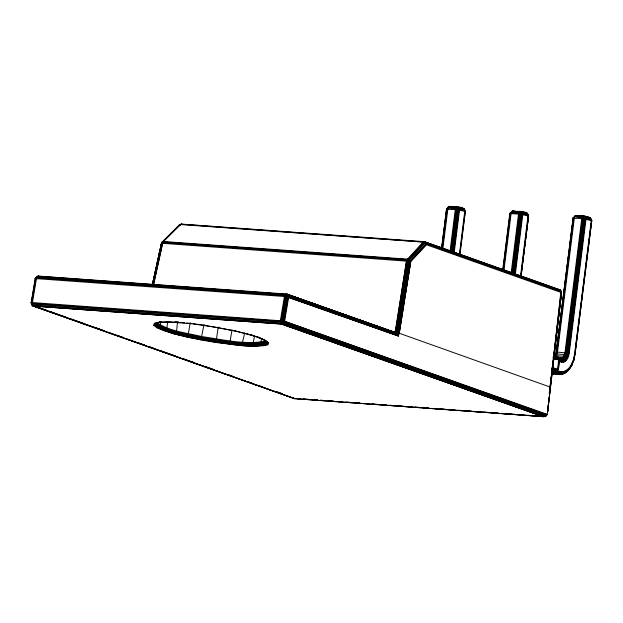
<?xml version="1.0" encoding="UTF-8"?>
<svg xmlns="http://www.w3.org/2000/svg" width="623" height="623" viewBox="0 0 623 623"><rect width="100%" height="100%" fill="white"/><g stroke="black" fill="none" stroke-linecap="round" stroke-linejoin="round"><path stroke-width="0.93" d="M553.247 357.664L559.213 359.261C559.984 361.293 557.64 353.996 554.891 356.675M549.276 394.359L549.299 392.56M552.04 371.939L556.168 371.479L557.741 368.933L558.745 358.256L557.967 357.08L554.205 356.216M561.72 362.399L561.261 360.195L559.61 359.175L560.786 359.175L562.569 360.195L563.363 362.399L558.231 361.597M567.903 369.844L569.375 369.26L569.414 367.586L571.75 363.91L573.495 359.401L574.531 354.362L591.297 220.441L590.386 217.715L586.391 217.014M294.539 398.658L32.489 305.698L282.943 323.804L544.229 416.647L294.329 398.634L543.349 416.678L546.316 415.853L547.547 412.504L561.611 292.701L560.661 290.341L425.634 242.145L424.489 242.495L408.704 259.456L396.929 333.406L395.075 332.456L406.679 260.188L423.134 242.09C424.754 240.649 427.028 242.923 426.482 244.753L410.697 261.715L398.276 336.077L285.91 296.603L35.215 278.559L38.237 276.051L286.666 294.033L396.929 333.406L398.307 335.688L288.698 296.439L286.697 296.735L284.618 295.668L36.656 277.749L35.215 278.559L31.15 302.723L32.053 305.184L33.042 306.041L294.539 398.658L166.793 353.077M555.218 345.929L547.547 412.504L560.957 290.972L423.134 242.09L180.569 224.553L179.471 224.778L178.871 225.619M235.868 331.101C246.895 334.255 259.168 335.82 268.521 342.891L267.828 344.768L267.072 344.519L265.857 343.491L265.343 341.202C244.364 345.08 222.793 339.488 201.969 336.615C186.97 332.822 170.219 331.615 157.16 322.745L155.914 324.739L153.632 325.292L154.325 323.415L158.881 322.262L168.226 321.842L178.155 322.278M547.235 414.365L283.426 320.962L32.435 302.568L31.189 302.622L31.641 303.79L31.687 303.004M36.796 276.861L37.769 276.207L287.842 294.531L288.651 297.226L284.625 321.289L283.543 323.36L281.635 324.116L33.042 306.041L282.297 324.061L544.229 416.647L499.654 413.392M152.394 284.734L161.661 243.25L409.506 261.349L410.697 261.715L399.281 333.25L550.132 387.047L561.611 292.701L561.097 291.689L426.506 243.99L410.168 261.528L398.315 335.89L288.651 297.226L398.315 335.852L399.281 333.25L410.697 261.715L409.358 259.884L408.026 259.168L162.946 241.459L153.57 284.143M569.414 367.586L566.642 370.187L563.628 371.534C563.2 377.047 555.319 373.333 552.103 373.987M153.873 279.345L162.073 242.012L179.471 224.778L181.457 224.078L424.481 241.669L560.225 289.851L557.133 289.236M547.547 412.504L548.91 398.175M549.829 389.523L550.054 387.592L549.852 389.523M550.389 384.695L550.716 381.798M551.051 378.893L551.269 376.962M551.713 373.099L551.939 371.168M552.266 368.263L552.492 366.332M553.489 357.633L553.707 355.702M555.443 343.997L556.44 335.314M556.666 333.383L557.663 324.7M557.889 322.769L558.333 318.914M558.558 316.982L558.893 314.085M559.111 312.154L559.555 308.299M559.781 306.368L560.116 303.471M560.334 301.548L560.778 297.685M561.004 295.754L561.44 292.584L426.482 244.753L425.143 242.923L409.358 259.884L408.75 261.185L397.022 333.5L288.278 295.045L285.295 294.484L37.333 276.557L36.469 278.504L32.435 302.568L32.591 304.881L33.673 306.197M550.047 386.688L561.074 292.46M550.132 387.047L561.44 292.584L561.097 291.689M441.707 247.549L446.535 209.009L448.085 207.085L449.954 206.322L449.3 206.377M441.738 247.495L446.566 208.954L449.487 206.322C453.91 207.443 464.774 205.138 465.116 211.555M441.855 248.429L446.8 208.923L447.968 208.191C454.074 207.926 459.439 210.488 465.381 211.47L459.922 254.885M442.275 248.429L447.228 208.931L448.233 207.49L455.709 208.035L464.688 209.749L465.202 211.392L459.681 254.916M442.86 248.468L447.968 208.191C442.174 210.457 464.236 208.682 464.844 210.504L465.35 211.524L464.493 210.473M450.086 250.929L455.281 209.499C455.086 205.66 460.389 206.641 459.533 210.083L454.222 252.479M450.795 250.991L455.981 209.562L455.436 208.728L456.76 209.647L451.574 251.077M452.243 252.144L457.555 209.749L459.392 208.541M453.007 252.253L458.318 209.858L459.548 209.289L458.995 209.974L453.684 252.37M459.4 254.651L464.844 210.504L465.35 211.524M502.777 269.463L509.801 213.525L512.534 210.948L515.836 211.501M502.917 270.343L510.035 213.494L511.203 212.762C517.308 212.498 522.674 215.06 528.615 216.041L521.015 276.744M503.345 270.351L510.463 213.502L512.721 210.893C517.425 212.279 527.214 209.336 528.584 216.095L521.101 275.833M503.929 270.382L511.203 212.762L509.801 213.525L511.475 212.061L522.627 213.113L527.922 214.32L528.436 215.963L520.836 276.667M511.156 272.851L518.515 214.071C518.32 210.224 523.624 211.205 522.767 214.655L515.291 274.393M511.857 272.905L519.216 214.133L518.671 213.3L519.995 214.219L522.783 213.86L528.078 215.075L528.615 216.041L527.922 216.126M512.636 272.991L519.995 214.219L509.801 213.525L511.475 212.061M513.313 274.058L520.789 214.32L522.627 213.113M514.068 274.167L521.552 214.429L522.783 213.86L522.23 214.546L514.746 274.284M520.587 275.607L528.078 215.075L528.584 216.095M556.783 352.252L556.238 352.081L573.035 218.097L575.13 215.784L578.191 215.87M556.409 352.159L558.465 335.781M558.706 333.85L562.203 305.909M562.444 303.985L565.941 276.044M566.182 274.112L569.079 250.991M569.321 249.06L569.687 246.171M569.928 244.247L572.825 221.118M551.9 368.427L557.865 369.969L559.252 359.899L558.901 359.012L553.255 357.742L558.901 359.012L559.431 359.977C559.236 364.813 559.431 374.018 551.838 372.001M591.585 220.698L591.157 218.891L585.861 217.684L584.024 218.891L567.257 352.82C567.016 356.621 563.979 361.846 559.516 359.79M563.363 362.399C567.195 361.13 568.667 356.784 569.235 353.155L586.002 219.226C586.375 213.977 578.892 216.267 575.956 215.465L575.13 215.784M575.052 352.696L575.076 354.542L574.531 354.362M575.294 350.772L575.777 346.918M576.018 344.986L576.384 342.097M576.625 340.174L576.984 337.284M577.225 335.353L577.591 332.464M577.833 330.54L578.191 327.643M578.432 325.72L578.798 322.831M579.04 320.9L579.515 317.045M579.756 315.121L580.122 312.232M580.363 310.301L580.722 307.412M580.963 305.488L581.329 302.599M581.571 300.668L581.929 297.778M582.17 295.847L582.536 292.958M582.778 291.034L583.86 282.359M584.101 280.436L584.467 277.546M584.709 275.615L585.067 272.726M585.309 270.803L585.675 267.906M585.916 265.982L587.606 252.494M587.847 250.563L588.205 247.674M588.447 245.75L588.813 242.861M589.054 240.93L589.413 238.041M589.654 236.109L591.344 222.621M575.045 354.596L591.85 220.612L591.313 219.646C587.769 218.681 574.85 218.151 573.557 218.33M396.929 333.406L408.026 259.168L423.811 242.207L425.634 242.145L180.997 224.218L179.969 224.584L161.427 243.305L152.355 284.742M282.297 324.061L543.349 416.678L281.635 324.116L280.833 323.407L280.405 320.495L284.431 296.431L285.295 294.484L286.198 293.978L396.135 332.814L407.185 260.967L406.679 260.188L162.868 242.565L161.661 243.25L152.697 283.948M284.625 321.289L547.08 414.887L284.407 322.06L282.671 320.806L280.334 321.297L32.365 303.37L31.189 302.622L31.765 304.53L32.419 304.156L280.381 322.083L284.041 322.769L546.776 415.393L284.407 322.06L283.426 320.962L287.452 296.891L288.698 296.439L398.159 335.135L409.506 261.349L426.366 243.266M406.476 260.92L395.387 332.511L286.666 294.033M409.926 260.43L408.75 261.185L397.474 333.998L288.574 295.699L284.913 295.006L36.952 277.079L35.215 278.559L35.924 278.17L35.713 278.94M408.75 261.185L397.334 333.827L288.278 295.045L397.474 333.998L409.506 261.349L410.386 261.053M284.407 322.06L284.096 321.125L288.122 297.062L288.698 296.439L397.965 334.73L409.506 261.349L397.747 334.372L288.574 295.699L286.697 296.735L282.671 320.806L284.041 322.769L546.316 415.853L283.543 323.36L32.053 305.184L35.721 306.485M395.831 332.659L407.185 260.967L395.582 332.565M409.506 261.349L397.856 334.543L288.574 295.699L397.965 334.73M396.477 333.032L407.964 261.053L408.704 259.456M398.159 335.135L410.168 261.528L398.268 335.454L288.698 296.439M398.315 335.852L410.168 261.528M396.135 332.814L407.964 261.053L406.679 260.188L408.026 259.168L406.975 259.55L163.164 241.926L162.946 241.459L161.427 243.305L152.596 283.971M31.641 303.79L31.321 302.856L35.456 278.497L36.656 277.749L35.877 278.481L31.851 302.544L32.365 303.37L31.423 302.56M160.827 321.39C160.679 323.789 160.212 328.017 156.856 327.768L153.632 325.292M167.852 321.367C166.847 324.124 168.054 330.221 163.771 330.673L156.856 327.768M177.765 322.488C176.208 325.704 178.194 332.269 173.91 333.811L163.771 330.673M190.241 322.706L188.208 334.598L186.939 336.825L173.91 333.811M203.978 324.583L200.933 339.932L186.589 336.973M218.221 327.013L215.963 342.494C233.057 344.246 250.773 348.514 267.828 344.768M231.997 329.824L230.043 341.731L230.666 344.488M244.348 332.892C244.862 336.755 240.533 342.533 244.029 345.773M254.418 336.132C254.503 339.076 251.357 344.355 255.15 346.256M261.644 338.585C261.037 340.898 260.04 345.017 263.264 345.913M551.604 372.998C555.514 374.252 566.097 376.502 566.642 370.187M569.235 353.155L556.269 352.026L554.953 356.481L555.825 354.183L556.518 353.957L565.279 354.596L568.674 355.865M571.198 365.584L573.643 360.328L574.616 355.577M573.643 360.328L575.076 354.542M152.744 284.633L161.661 243.25L162.439 241.654L161.427 243.305M161.661 243.25L152.666 284.695L161.661 243.25L162.946 241.459M153.227 284.143L162.089 243.25L163.538 241.428M153.056 284.571L162.089 243.25L152.923 284.633M153.538 285.093L162.665 243.297M152.557 284.384L161.552 243.554M446.566 208.954L447.267 208.401L447.088 209.188L446.535 209.009L448.233 207.49M510.323 213.759L510.502 212.973L509.801 213.525L510.502 212.973M563.628 371.534L560.575 371.526L559.579 373.629L558.364 374.337L551.386 372.741M555.825 354.183L555.895 354.666L573.269 218.066L574.437 217.334C572.942 214.226 595.798 223.431 590.962 219.615M573.9 360.18L573.495 359.401M571.75 363.91L572.085 364.821C570.31 367.726 568.293 371.962 564.711 372.85M155.882 323.29L155.213 325.12C173.178 336.241 195.591 337.534 215.901 341.871C232.543 343.577 249.792 347.727 266.403 344.083L267.072 342.261L266.153 340.991L265.491 342.775C244.356 346.692 222.629 341.054 201.642 338.164C186.534 334.341 169.658 333.118 156.505 324.186L157.16 322.395L155.882 323.29L154.325 323.415M266.527 341.684L265.857 343.491C244.543 347.432 222.621 341.754 201.455 338.834C186.215 334.979 169.191 333.749 155.914 324.739L156.583 322.932L160.975 321.826L155.111 323.454L154.434 325.307C172.633 336.576 195.334 337.884 215.916 342.284C232.768 344.005 250.251 348.21 267.072 344.519L267.75 342.673L263.428 339.301L268.521 342.891M590.386 217.715L582.964 216.212L575.496 215.667L574.437 217.334L557.507 352.034L556.44 355.702L555.07 356.122M589.194 217.217C590.16 217.739 581.251 213.58 581.75 218.642L564.975 352.571L563.013 357.657L560.786 359.175L558.917 359.043M555.031 356.917L556.082 354.035M555.841 355.717L556.923 352.003L573.697 218.073L574.437 217.334L573.035 218.097L574.71 216.633L585.861 217.684M571.532 364.72L572.537 362.127M573.962 359.962L571.665 365.436M557.865 369.969L558.107 369.034L552.087 367.64M161.388 243.414L161.848 242.495M168.226 321.842L166.995 321.92L191.487 323.695L220.106 327.846M568.519 369.813L572.015 364.385L573.83 359.697L574.897 354.464L591.671 220.534L591.313 219.646L591.819 220.667M569.017 369.61L572.085 364.821M558.107 369.034L557.554 369.719L558.06 369.19M446.714 209.087L447.267 208.401M573.183 218.229L574.71 216.633M179.541 225.425L181.916 224.132L181.262 224.187M161.793 243.087L180.997 224.218M569.586 368.216C566.447 372.609 560.778 373.224 556.035 371.316M565.334 372.795L569.57 368.785M35.215 278.559L36.952 277.079M573.004 218.151L573.736 217.544L573.035 218.097M35.176 278.652L35.924 278.17M38.042 276.168L38.704 276.114L37.396 276.425M559.493 289.625L559.072 289.376M560.311 291.346L560.957 290.972L561.58 292.794M280.381 322.083L282.671 320.806M566.587 371.581L563.34 373.029L560.054 373.029L553.948 371.635M566.307 372.141L561.23 374.4L557.492 374.127M448.661 206.641L456.488 207.07L463.917 208.573L461.3 208.144M448.085 207.085L456.067 207.467L464.369 209.087L463.551 208.682M511.896 211.213L519.73 211.641L527.151 213.144L524.091 212.505M511.319 211.656L519.302 212.038L527.603 213.658L526.785 213.253M526.404 212.848L525.96 212.645M527.292 214.514L527.922 214.32M574.554 216.228L585.542 217.022L590.838 218.229L590.331 218.393L590.534 219.086M425.143 242.923L426.07 242.635L560.661 290.341L560.139 290.645L559.859 290.061M179.097 225.137L180.039 224.856L179.471 224.778M265.312 341.996C244.294 345.882 222.684 340.283 201.821 337.409C186.791 333.601 170.009 332.394 156.926 323.508M179.969 224.584L180.631 224.436M158.881 322.262L160.321 322.177M513.188 210.893L512.534 210.948L515.182 211.555M576.431 215.465L575.769 215.519L577.537 215.924M560.91 292.896L561.339 292.857M556.246 357.298L558.13 357.205L553.94 355.928M551.612 371.845L556.331 371.612L552.399 370.623M159.613 322.325L167.618 321.99M562.966 373.636L559.579 373.629L551.729 371.838M551.355 373.707L553.761 373.855L552.001 373.855M562.46 374.08L559.002 374.073L552.025 372.484M175.032 321.772L178.599 321.927M523.6 212.645L525.469 212.786M556.44 355.702L564.602 356.356L567.74 358.295M556.479 357.181L563.69 357.789L566.478 360.273M558.208 358.389C560.77 358.202 564.446 358.536 564.991 361.675M303.876 399.047L308.728 399.413M325.19 400.597L320.347 400.246L325.214 400.628M329.061 400.877L333.905 401.228L329.084 400.908M342.619 401.858L337.775 401.508L342.658 401.905M346.489 402.139L351.333 402.489M355.203 402.77L360.047 403.12M363.925 403.4L368.761 403.751M372.64 404.031L377.476 404.382M381.354 404.662L386.198 405.012M390.068 405.293L394.912 405.643M397.817 405.853L403.626 406.274M406.531 406.484L412.34 406.905M415.245 407.115L420.089 407.465M423.959 407.746L428.803 408.096M432.674 408.377L437.517 408.727M441.388 409.007L446.232 409.358M450.11 409.63L454.946 409.981M458.824 410.261L463.668 410.612M467.538 410.892L472.382 411.242M476.252 411.523L481.096 411.873M484.001 412.083L489.81 412.504M492.715 412.714L498.525 413.135M501.429 413.345L506.273 413.695M510.144 413.976L514.987 414.326M518.858 414.606L523.702 414.957M527.58 415.237L532.416 415.588M536.294 415.868L541.13 416.219M302.918 399L308.735 399.421M345.563 402.115L351.38 402.544M354.285 402.754L360.102 403.182M363.007 403.393L368.824 403.821M371.729 404.031L377.546 404.459M380.451 404.67L386.268 405.09M388.207 405.238L394.99 405.729M396.929 405.877L403.712 406.367M405.651 406.515L412.434 407.006M414.373 407.146L420.182 407.574M423.095 407.785L428.904 408.213M430.843 408.353L437.626 408.852M439.565 408.992L446.348 409.49M448.287 409.63L455.07 410.129M457.009 410.269L462.827 410.697M464.766 410.837L471.549 411.336M473.488 411.476L480.271 411.967M482.21 412.115L488.993 412.605M490.932 412.753L497.715 413.244M424.489 242.495L426.07 242.635M179.985 322.403L184.634 322.846M186.487 323.026L191.136 323.477M193.021 323.695L205.426 325.377M583.424 216.002L584.53 216.15M520.189 211.431L521.295 211.579M456.955 206.859L458.053 207.015M206.268 325.697L234.988 330.883L248.234 334.372L247.004 333.476M200.933 339.932L215.963 342.494M424.029 241.615L425.096 241.81M286.198 293.978L287.296 294.181M235.245 331.148L221.095 328.228M553.746 356.558L558.652 357.781M554.236 356.247L557.967 357.08M558.745 358.256L553.107 357.002L559.018 358.482M554.563 356.091L557.406 356.73M558.496 358.926C562.6 360.896 565.482 356.177 565.684 352.634L582.45 218.704L581.905 217.871L583.229 218.79L566.455 352.719C566.245 356.356 563.301 361.278 559.065 359.276M558.886 359.806L553.24 358.513L559.431 359.977M558.963 360.25C563.971 362.929 567.818 357.431 568.012 352.93L584.787 219L586.017 218.432L585.464 219.117L568.69 353.046C568.464 357.789 564.469 363.777 559.119 361.005M552.508 369.353L557.499 370.654M556.214 370.529L560.575 371.526M552.033 369.961L556.97 371.215M552.702 371.098L555.615 371.806L552.04 371.152M553.715 356.512L558.426 357.602M256.762 336.506L258.374 337.51L247.744 334.263M257.751 337.362L265.297 340.415M556.775 356.582L557.492 356.8M249.659 334.302L254.098 335.68M545.717 416.226L283.543 323.36L545.008 416.499L282.943 323.804M281.635 324.116L543.349 416.678M32.053 305.184L35.721 306.485M38.47 307.458L46.717 310.371M50.385 311.671L65.96 317.185M71.458 319.132L85.211 323.999M94.369 327.239L104.454 330.805M117.28 335.345L123.697 337.619M138.361 342.806L144.77 345.08M149.356 346.7L153.936 348.319M161.271 350.92L175.016 355.78M182.344 358.381L194.259 362.594M205.255 366.488L213.502 369.408M228.166 374.594L232.745 376.214M249.239 382.055L251.988 383.028M260.235 385.949L262.984 386.922M275.818 391.462L282.235 393.728M32.489 305.698L294.196 398.362M277.687 392.085L282.258 393.713M38.47 307.466L46.725 310.394M48.555 311.048L65.968 317.239M67.806 317.894L85.219 324.077M87.049 324.731L104.469 330.922M108.129 332.223L123.712 337.767M127.38 339.068L144.793 345.259M148.461 346.559L164.044 352.096M257.595 336.848L262.594 338.951M552.5 373.356L553.115 373.707M263.934 339.846L264.573 340.228M425.711 243.461L426.506 243.99M31.321 302.856L32.419 304.156M582.178 217.178L584.024 218.891M518.943 212.607L520.789 214.32M455.709 208.035L457.555 209.749M284.913 295.006L286.697 296.735M589.638 217.419L590.028 217.824M423.57 241.755L423.811 242.207M234.801 330.439L234.988 330.883M463.855 209.25L464.057 209.943M559.213 359.261L559.415 360.032M407.964 261.053L396.578 333.11L287.842 294.531L396.212 332.861L407.964 261.053M285.132 296.493L281.105 320.565L280.334 321.297L281.876 320.666L285.91 296.603L284.618 295.668L285.132 296.493M300.006 398.782L295.17 398.432L300.013 398.782M317.442 400.044L311.632 399.623L317.457 400.059"/></g></svg>
